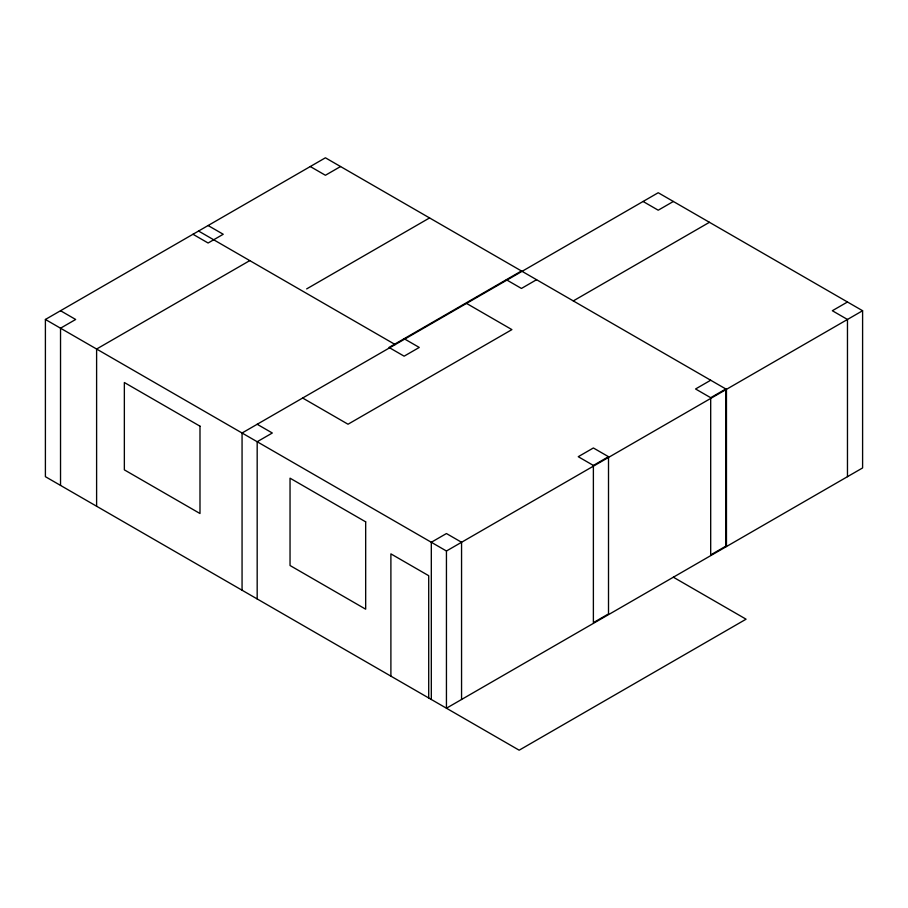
<?xml version="1.0" encoding="UTF-8"?>
<svg xmlns="http://www.w3.org/2000/svg" width="908" height="908" viewBox="0 0 908 908"><rect width="100%" height="100%" fill="white"/><g stroke="black" fill="none" stroke-linecap="round" stroke-linejoin="round"><path stroke-width="1.36" d="M673.35 577.204L746.07 619.188L519.16 750.201L45.4 476.677L45.4 319.468L325.416 157.799L726.457 389.339L726.457 546.548M340.545 166.539L325.416 175.267L310.286 166.539M249.779 260.607L96.611 349.035L96.611 506.244M306.666 288.903L429.575 217.931M521.442 270.981L388.999 347.446L404.128 356.174L419.258 347.446L404.128 338.707M536.571 279.709L521.442 288.449L506.312 279.709M673.35 201.474L658.221 210.202L643.091 201.474M573.288 300.911L709.432 222.301M710.692 380.236L695.562 388.976L710.692 397.704L725.821 388.976L725.821 546.185L710.692 554.913L710.692 397.704M847.47 302.001L832.341 310.729L847.47 319.468L847.47 476.677M593.378 465.441L608.508 456.701L608.508 613.91L593.378 622.65L593.378 465.441L578.248 456.701L593.378 447.973L608.508 456.701M446.441 551.008L862.6 310.729L862.6 467.938L446.441 708.217L446.441 551.008L45.4 319.468M862.6 310.729L658.221 192.734L242.061 433.002L242.061 590.211M466.53 303.408L511.908 329.615L348.025 424.229L302.648 398.022M208.102 225.536L223.232 234.264L208.102 243.004L192.973 234.264M198.568 231.041L395.218 344.575M60.53 310.729L75.659 319.468L60.53 328.197L60.53 485.405M257.18 424.274L272.309 433.002L257.18 441.742L257.18 598.951M461.559 699.478L461.559 542.269L446.441 533.541L431.311 542.269L431.311 699.478M428.712 697.98L428.712 575.706L390.894 553.869L390.894 676.142M199.987 426.181L124.351 382.518L124.351 469.856L199.987 513.519L199.987 426.181M365.674 521.85L290.038 478.175L290.038 565.514L365.674 609.189L365.674 521.85"/></g></svg>
